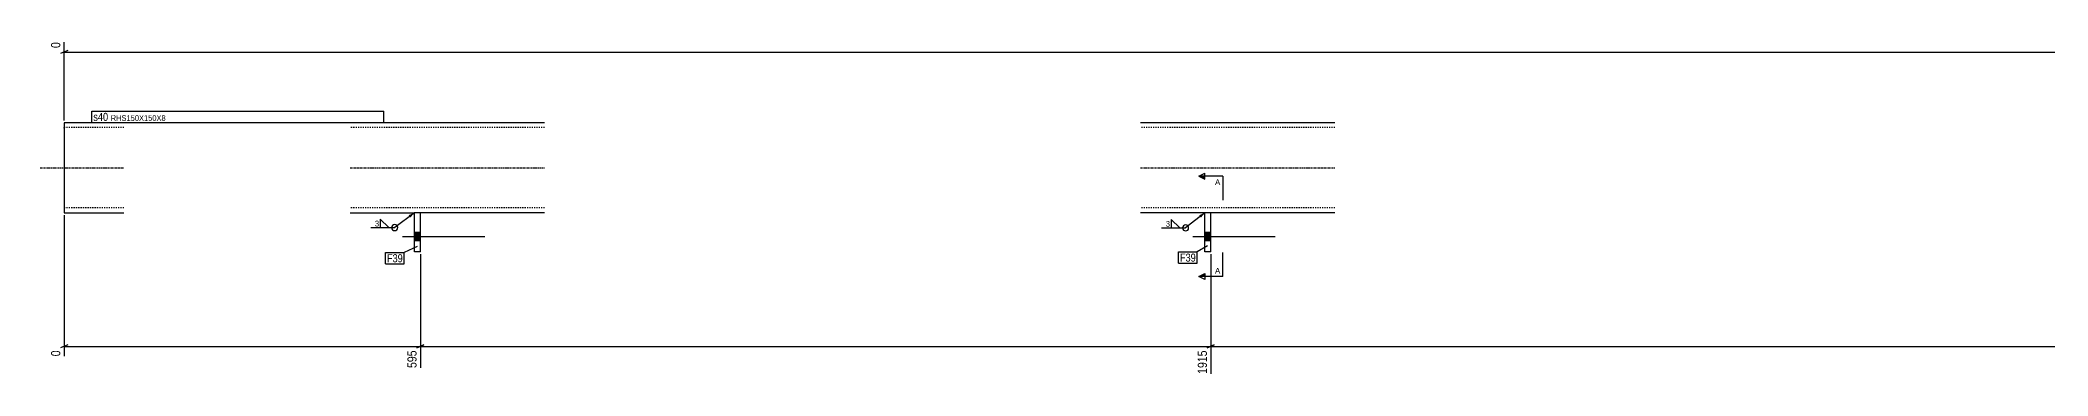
# Model space of a CAD drawing. Header units: millimetres. Extents: x 5219 to 50030, y 6 to 1530.
# Drawn here: x 17668 to 21021, y 6 to 566 of the extents above; entities that cross this region are included whole.
import ezdxf

# ---------------------------------------------------------------- set-up
doc = ezdxf.new("R2010")
doc.units = ezdxf.units.MM
doc.linetypes.add('DXK_LINE_DOT2', pattern=[3.9198, 1.9599, -1.9599])
doc.linetypes.add('DXK_LINE_DOT3', pattern=[5.9187, 2.979, -0.9799, 0.9799, -0.9799])
for name, color, linetype in [('MÅLSÆTNING', 7, 'Continuous'), ('STÅL', 7, 'Continuous'), ('TEKST', 7, 'Continuous')]:
    doc.layers.add(name, color=color, linetype=linetype)
doc.styles.add('Arial', font='ARIAL.TTF', dxfattribs={"height": 0.2})
doc.styles.add('Arial Narrow', font='ARIALN.TTF', dxfattribs={"height": 0.2})

msp = doc.modelspace()

# ---------------------------------------------------------------- hatches: boundary and pattern name
at = {"layer": 'STÅL', "linetype": 'Continuous'}
for points in [[(18292.5, 245.1), (18292.5, 231.1), (18302.5, 231.1), (18302.5, 245.1)], [(18292.5, 245.1), (18292.5, 231.1), (18302.5, 231.1), (18302.5, 245.1)], [(19612.5, 245.1), (19612.5, 231.1), (19622.5, 231.1), (19622.5, 245.1)], [(19612.5, 245.1), (19612.5, 231.1), (19622.5, 231.1), (19622.5, 245.1)]]:
    msp.add_hatch(color=96, dxfattribs=at).paths.add_polyline_path(points)
at = {"layer": 'TEKST', "linetype": 'Continuous'}
for color, points in [(30, [(19612.5, 339.3), (19612.5, 334.3), (19602.5, 339.3)]), (3, [(18283, 274.1), (18292.5, 278.1), (18286, 270.1)]), (3, [(19603.1, 273.9), (19612.5, 278.1), (19606.2, 270)]), (30, [(19612.5, 176.7), (19612.5, 171.7), (19602.5, 171.7)])]:
    msp.add_hatch(color=color, dxfattribs=at).paths.add_polyline_path(points)

# ---------------------------------------------------------------- linework, layer by layer
at = {"layer": 'MÅLSÆTNING', "color": 7, "linetype": 'Continuous'}
for p, q in [((17713.5, 548.3), (17701.5, 543.5)), ((17707.5, 432.1), (17707.5, 562.5)), ((17707.5, 545.9), (23450.2, 545.9)), ((17707.5, 274.1), (17707.5, 38.9)), ((18302.5, 209.1), (18302.5, 19.4)), ((18302.5, 209.1), (18302.5, 19.4)), ((19622.5, 209.1), (19622.5, 9.6)), ((17713.5, 57.8), (17701.5, 53)), ((17707.5, 55.4), (18302.5, 55.4)), ((18308.5, 57.8), (18296.5, 53)), ((18296.5, 53), (18308.5, 57.8)), ((18302.5, 55.4), (19622.5, 55.4)), ((19616.5, 53), (19628.5, 57.8))]:
    msp.add_line(p, q, dxfattribs=at)
at = {"layer": 'STÅL', "color": 2, "linetype": 'Continuous'}
for p, q in [((17807.5, 428.1), (17707.5, 428.1)), ((17707.5, 428.1), (17707.5, 278.1)), ((18510, 428.1), (18185, 428.1)), ((19830, 428.1), (19505, 428.1)), ((17707.5, 278.1), (17807.5, 278.1)), ((18185, 278.1), (18292.5, 278.1)), ((18302.5, 278.1), (18292.5, 278.1)), ((18292.5, 213.1), (18292.5, 278.1)), ((18302.5, 213.1), (18302.5, 278.1)), ((18510, 278.1), (18302.5, 278.1)), ((19612.5, 278.1), (19505, 278.1)), ((19622.5, 278.1), (19612.5, 278.1)), ((19612.5, 213.1), (19612.5, 278.1)), ((19622.5, 213.1), (19622.5, 278.1)), ((19830, 278.1), (19622.5, 278.1)), ((18302.5, 213.1), (18292.5, 213.1)), ((19622.5, 213.1), (19612.5, 213.1))]:
    msp.add_line(p, q, dxfattribs=at)
at = {"layer": 'STÅL', "color": 7, "linetype": 'DXK_LINE_DOT2'}
for p, q in [((17807.5, 420.1), (17707.5, 420.1)), ((17707.5, 419.2), (17707.5, 420.1)), ((18510, 420.1), (18185, 420.1)), ((19830, 420.1), (19505, 420.1)), ((17807.5, 286.1), (17707.5, 286.1)), ((18510, 286.1), (18185, 286.1)), ((18302.5, 278.1), (18292.5, 278.1)), ((19830, 286.1), (19505, 286.1)), ((19622.5, 278.1), (19612.5, 278.1))]:
    msp.add_line(p, q, dxfattribs=at)
at = {"layer": 'STÅL', "color": 7, "linetype": 'DXK_LINE_DOT3'}
for p, q in [((17667.5, 353.1), (17807.5, 353.1)), ((18185, 353.1), (18510, 353.1)), ((19505, 353.1), (19830, 353.1))]:
    msp.add_line(p, q, dxfattribs=at)
at = {"layer": 'STÅL', "color": 96, "linetype": 'Continuous'}
for p, q in [((18410, 238.1), (18272.5, 238.1)), ((18410, 238.1), (18272.5, 238.1)), ((18302.5, 245.1), (18292.5, 245.1)), ((18302.5, 245.1), (18292.5, 245.1)), ((19730, 238.1), (19592.5, 238.1)), ((19730, 238.1), (19592.5, 238.1)), ((19622.5, 245.1), (19612.5, 245.1)), ((19622.5, 245.1), (19612.5, 245.1)), ((18302.5, 231.1), (18292.5, 231.1)), ((18302.5, 231.1), (18292.5, 231.1)), ((19622.5, 231.1), (19612.5, 231.1)), ((19622.5, 231.1), (19612.5, 231.1))]:
    msp.add_line(p, q, dxfattribs=at)
at = {"layer": 'TEKST', "color": 30, "linetype": 'Continuous'}
for p, q in [((19602.5, 339.3), (19612.5, 344.3)), ((19602.5, 339.3), (19612.5, 334.3)), ((19612.5, 334.3), (19612.5, 344.3)), ((19602.5, 171.7), (19612.5, 176.7)), ((19612.5, 166.7), (19602.5, 171.7)), ((19612.5, 176.7), (19612.5, 166.7))]:
    msp.add_line(p, q, dxfattribs=at)
at = {"layer": 'TEKST', "color": 3, "linetype": 'Continuous'}
for p, q in [((18292.5, 278.1), (18259.7, 253.3)), ((19612.5, 278.1), (19580.6, 252.9))]:
    msp.add_line(p, q, dxfattribs=at)
for centre, start, end in [((18259.7, 253.3), 90, 270), ((18259.7, 253.3), 270, 90), ((19580.6, 252.9), 90, 270), ((19580.6, 252.9), 270, 90)]:
    msp.add_arc(centre, 5, start, end, dxfattribs=at)

# ---------------------------------------------------------------- wipeouts: each hides what was drawn before it
at = {"color": 0, "linetype": 'Continuous'}
msp.add_wipeout([(19638.5, 324.3), (19638.5, 334.3), (19629.6, 334.3), (19629.6, 324.3)], dxfattribs=at).dxf.layer = 'TEKST'
at = {"color": 0}
msp.add_wipeout([(18273.2, 195.6), (18273.2, 209.6), (18246.7, 209.6), (18246.7, 195.6)], dxfattribs=at).dxf.layer = 'TEKST'

# ---------------------------------------------------------------- next in the draw order: linework, layer by layer
at = {"layer": 'TEKST', "color": 7, "linetype": 'Continuous'}
for q in [(19602.5, 339.3), (19642.5, 299.3)]:
    msp.add_line((19642.5, 339.3), q, dxfattribs=at)

# ---------------------------------------------------------------- next in the draw order: texts
at = {"layer": 'TEKST', "color": 3, "linetype": 'Continuous', "style": 'Arial'}
msp.add_text('A', height=9.55, dxfattribs=at).set_placement((19629.6, 324.3))

# ---------------------------------------------------------------- next in the draw order: wipeouts: each hides what was drawn before it
at = {"color": 0, "linetype": 'Continuous'}
for points in [[(17704.3, 565.7), (17681.9, 565.7), (17681.9, 549.5), (17704.3, 549.5)], [(17704.3, 51.8), (17681.9, 51.8), (17681.9, 35.6), (17704.3, 35.6)], [(18299.3, 51.8), (18276.9, 51.8), (18276.9, 16.1), (18299.3, 16.1)], [(19619.3, 51.8), (19596.9, 51.8), (19596.9, 6.4), (19619.3, 6.4)]]:
    msp.add_wipeout(points, dxfattribs=at).dxf.layer = 'MÅLSÆTNING'
at = {"color": 0}
for points in [[(17781.1, 431.2), (17781.1, 445.2), (17756.3, 445.2), (17756.3, 431.2)], [(18233.5, 254.5), (18233.5, 266.1), (18225.8, 266.1), (18225.8, 254.5)], [(19554.4, 254.1), (19554.4, 265.7), (19546.7, 265.7), (19546.7, 254.1)], [(18273.2, 195.6), (18273.2, 209.6), (18246.7, 209.6), (18246.7, 195.6)], [(19597.6, 196.7), (19597.6, 210.7), (19571.1, 210.7), (19571.1, 196.7)]]:
    msp.add_wipeout(points, dxfattribs=at).dxf.layer = 'TEKST'

# ---------------------------------------------------------------- next in the draw order: linework, layer by layer
at = {"layer": 'MÅLSÆTNING', "color": 7, "linetype": 'Continuous'}
for p, q in [((19622.5, 209.1), (19622.5, 9.6)), ((19628.5, 57.8), (19616.5, 53)), ((19622.5, 55.4), (23283.1, 55.4))]:
    msp.add_line(p, q, dxfattribs=at)
at = {"layer": 'TEKST', "color": 3, "linetype": 'Continuous'}
for p, q in [((18219.6, 253.3), (18259.7, 253.3)), ((18249.8, 253.3), (18235.5, 267.5)), ((18235.5, 267.5), (18235.5, 253.3)), ((18235.5, 253.3), (18249.8, 253.3)), ((19540.5, 252.9), (19580.6, 252.9)), ((19570.8, 252.9), (19556.5, 267.1)), ((19556.5, 267.1), (19556.5, 252.9)), ((19556.5, 252.9), (19570.8, 252.9))]:
    msp.add_line(p, q, dxfattribs=at)
at = {"layer": 'TEKST', "color": 7, "linetype": 'Continuous'}
for p, q in [((18244.3, 212), (18275.6, 212)), ((18244.3, 193.2), (18244.3, 212)), ((18297.2, 221.6), (18275.6, 212)), ((18275.6, 193.2), (18275.6, 212)), ((18244.3, 193.2), (18275.6, 193.2))]:
    msp.add_line(p, q, dxfattribs=at)

# ---------------------------------------------------------------- next in the draw order: texts
at = {"layer": 'MÅLSÆTNING', "color": 3, "linetype": 'Continuous', "style": 'Arial Narrow'}
for s, height, p in [('0', 15.3, (17701.1, 552.7)), ('0', 15.3, (17701.1, 38.9)), ('595', 15.27, (18296.1, 19.4)), ('1915', 15.27, (19616.1, 9.6))]:
    msp.add_text(s, height=height, rotation=90.0002, dxfattribs=at).set_placement(p)
at = {"layer": 'TEKST', "color": 3, "style": 'Arial Narrow'}
for s, height, p in [('3', 9.54, (18226.6, 255.3)), ('3', 9.54, (19547.5, 254.9)), ('F39', 13.36, (18246.7, 195.6))]:
    msp.add_text(s, height=height, dxfattribs=at).set_placement(p)

# ---------------------------------------------------------------- next in the draw order: wipeouts: each hides what was drawn before it
at = {"color": 0}
for points in [[(17781.1, 431.2), (17781.1, 445.2), (17756.3, 445.2), (17756.3, 431.2)], [(19597.6, 196.7), (19597.6, 210.7), (19571.1, 210.7), (19571.1, 196.7)]]:
    msp.add_wipeout(points, dxfattribs=at).dxf.layer = 'TEKST'

# ---------------------------------------------------------------- next in the draw order: linework, layer by layer
at = {"layer": 'TEKST', "color": 7, "linetype": 'Continuous'}
for p, q in [((17753.9, 428.8), (17753.9, 447.6)), ((19568.7, 213.1), (19600, 213.1)), ((19568.7, 194.3), (19568.7, 213.1)), ((19617.2, 223.2), (19600, 213.1)), ((19600, 194.3), (19600, 213.1)), ((19568.7, 194.3), (19600, 194.3))]:
    msp.add_line(p, q, dxfattribs=at)

# ---------------------------------------------------------------- next in the draw order: texts
at = {"layer": 'TEKST', "color": 3, "style": 'Arial Narrow'}
msp.add_text('F39', height=13.36, dxfattribs=at).set_placement((19571.1, 196.7))

# ---------------------------------------------------------------- next in the draw order: wipeouts: each hides what was drawn before it
at = {"color": 0}
msp.add_wipeout([(18239.1, 431.2), (18239.1, 441.2), (17785.3, 441.2), (17785.3, 431.2)], dxfattribs=at).dxf.layer = 'TEKST'
at = {"color": 0, "linetype": 'Continuous'}
msp.add_wipeout([(19638.5, 176.7), (19638.5, 186.7), (19629.6, 186.7), (19629.6, 176.7)], dxfattribs=at).dxf.layer = 'TEKST'

# ---------------------------------------------------------------- next in the draw order: linework, layer by layer
at = {"layer": 'TEKST', "color": 7, "linetype": 'Continuous'}
for q in [(19642.5, 211.7), (19602.5, 171.7)]:
    msp.add_line((19642.5, 171.7), q, dxfattribs=at)

# ---------------------------------------------------------------- next in the draw order: texts
at = {"layer": 'TEKST', "color": 3, "linetype": 'Continuous', "style": 'Arial'}
msp.add_text('A', height=9.55, dxfattribs=at).set_placement((19629.6, 176.7))

# ---------------------------------------------------------------- next in the draw order: wipeouts: each hides what was drawn before it
at = {"color": 0}
msp.add_wipeout([(18239.1, 431.2), (18239.1, 441.2), (17785.3, 441.2), (17785.3, 431.2)], dxfattribs=at).dxf.layer = 'TEKST'

# ---------------------------------------------------------------- next in the draw order: linework, layer by layer
at = {"layer": 'TEKST', "color": 7, "linetype": 'Continuous'}
for p, q in [((17753.9, 447.6), (18241.5, 447.6)), ((18241.5, 428.8), (18241.5, 447.6)), ((17753.9, 428.8), (18241.5, 428.8))]:
    msp.add_line(p, q, dxfattribs=at)

# ---------------------------------------------------------------- next in the draw order: texts
at = {"layer": 'TEKST', "color": 3, "style": 'Arial Narrow'}
for s, height, p in [('s40', 13.36, (17756.3, 431.2)), ('RHS150X150X8', 9.544, (17785.3, 431.2))]:
    msp.add_text(s, height=height, dxfattribs=at).set_placement(p)

doc.saveas('drawing.dxf')
